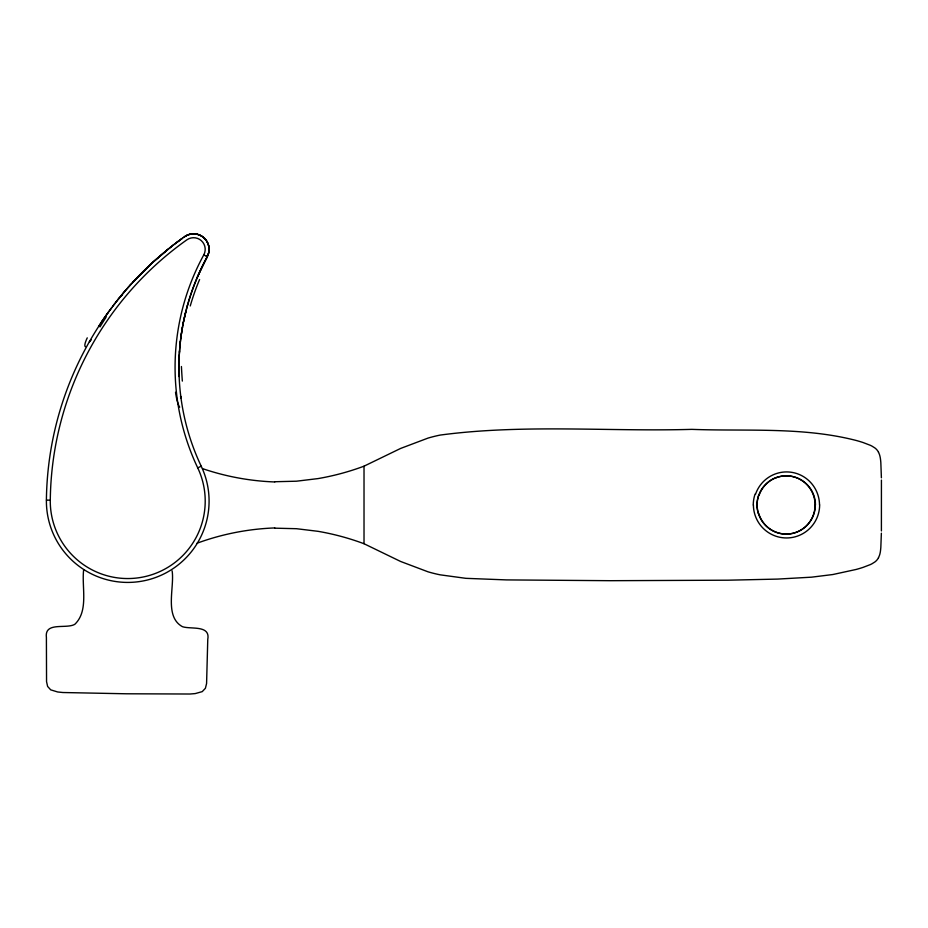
<?xml version="1.0" encoding="UTF-8"?>
<svg xmlns="http://www.w3.org/2000/svg" width="928" height="928" viewBox="0 0 928 928"><rect width="100%" height="100%" fill="white"/><g stroke="black" fill="none" stroke-linecap="round" stroke-linejoin="round"><path stroke-width="1.39" d="M178.953 366.954L178.953 368.254M178.953 366.804L178.953 366.05M178.953 366.409L178.953 367.534M178.953 366.084L178.965 365.33M178.965 365.365L178.988 363.15M178.976 363.915L179.023 361.688M881.403 530.944L881.426 480.089M881.368 533.206L880.834 547.323A64.392 64.392 0 0 1 880.533 550.408A27.248 27.248 0 0 1 879.814 554.294A21.216 21.216 0 0 1 879.373 555.64L878.468 557.716M179 362.454L179.034 360.957M179.034 360.992L179.058 360.226M179.058 360.261L179.081 359.496M179.081 359.53L179.104 358.765M179.104 358.8L179.197 356.607M172.121 570.824C174.684 587.262 164.059 616.563 182.375 626.644C190.507 629.567 210.575 624.672 207.768 639.415L206.584 683.518L205.401 688.286L202.234 691.627L195.216 693.587L189.985 694.016L126.44 693.784L62.907 692.52L57.675 691.975L50.715 689.852L47.618 686.442L46.551 681.639L46.4 637.524C44.3 621.366 66.132 629.323 74.797 624.324C88.949 610.856 81.536 587.088 83.648 569.792M179.197 356.642L179.266 355.18M179.266 355.215L179.951 345.854M179.44 352.35L179.533 350.923M179.951 345.9L180.02 345.135M180.02 345.181L180.09 344.416M180.09 344.462L180.16 343.685M180.16 343.731L180.403 341.504M180.229 343.012L180.357 341.864M180.392 341.55L180.763 338.476M180.751 338.523L181.064 336.168M181.053 336.214L181.61 332.398M181.169 335.402L181.273 334.625M181.389 333.883L181.494 333.14M181.598 332.456L181.726 331.656M181.714 331.714L181.842 330.913M181.83 330.96L182.862 325.009M182.213 328.674L182.468 327.213M182.851 325.067L183.002 324.278M182.99 324.336L183.141 323.547M183.129 323.605L183.628 321.1M183.268 322.874L183.384 322.283M183.524 321.633L187.468 305.196M183.767 320.45L185.635 312.202M186.818 307.586L187.131 306.426M196.771 278.412L207.188 256.731L206.515 256.186L207.188 256.731A230.643 230.643 0 0 0 201.225 466.204A81.339 81.339 0 0 1 145.151 580.534A81.339 81.339 0 0 1 46.4 500.122A327.538 327.538 0 0 1 184.637 236.663A15.498 15.498 0 0 1 207.188 256.731L203.789 254.875A11.623 11.623 0 0 0 186.876 239.83A323.605 323.605 0 0 0 50.286 500.169L46.423 500.122M89.378 341.748L89.993 340.68M98.89 326.099L100.746 323.269M100.711 323.304L101.43 322.225M101.222 322.55L103.924 318.548M101.918 321.506L106.105 315.416M104.307 317.979L105.038 316.935M105.363 316.46L107.59 313.316M106.5 314.847L108.367 312.226M108.332 312.272L109.875 310.172M109.84 310.219L111.012 308.618M110.977 308.676L111.778 307.597M112.508 306.623L114.515 303.99M114.48 304.036L115.548 302.656M115.919 302.18L116.545 301.38M116.383 301.6L118.726 298.654M118.25 299.245L119.155 298.108M119.109 298.166L119.596 297.575M119.55 297.621L122.705 293.793M122.658 293.851L123.621 292.714M123.111 293.306L124.074 292.169M124.027 292.227L125.234 290.812M124.48 291.694L128.296 287.286M128.25 287.344L129.085 286.392M129.038 286.45L131.474 283.736M129.827 285.569L130.628 284.676M131.428 283.794L153.34 261.835M133.04 282.031L133.841 281.161M134.664 280.279L151.542 263.494M152.053 263.018L168.293 249.017M153.862 261.371L171.494 246.477M169.824 247.799L173.107 245.212M173.037 245.27L174.731 243.96M174.661 244.018L182.549 238.16M176.355 242.718L181.714 238.763M183.779 237.266L184.637 236.663A15.498 15.474 44.1 0 1 207.188 256.731A15.498 15.474 24 0 0 184.626 236.652M274.792 481.736L296.461 481.203L317.991 478.593A255.072 255.072 0 0 0 364.008 466.181L400.606 448.444L428.075 438.074A146.659 146.659 0 0 1 440.139 435.081C523.392 423.945 608.095 431.752 691.847 429.362C746.483 431.404 802.534 426.683 856.045 440.429A136.776 136.776 0 0 1 863.075 442.528L870.197 445.254A35.821 35.821 0 0 1 871.972 446.124L874.849 447.922A12.841 12.841 0 0 1 878.503 452.18M50.274 500.169A77.465 77.465 0 0 0 144.327 576.752A77.465 77.465 0 0 0 197.722 467.863L201.214 466.216M274.792 528.171L296.461 528.705L317.991 531.315A255.072 255.072 0 0 1 364.008 543.727L400.606 561.463L428.075 571.834A146.659 146.659 0 0 0 440.139 574.826L465.868 578.33L506.514 579.907L610.485 580.696L728.004 580.197L777.71 579.084L811.559 577.17L832.857 574.525L856.045 569.479A136.776 136.776 0 0 0 863.075 567.379L870.197 564.653A35.821 35.821 0 0 0 871.972 563.783L874.849 561.985A12.841 12.841 0 0 0 878.503 557.728M878.468 452.191L879.373 454.268A21.216 21.216 0 0 1 879.79 455.613A27.248 27.248 0 0 1 880.521 459.499A64.392 64.392 0 0 1 880.834 462.585L881.391 477.827M180.496 396.244L180.995 397.996L180.798 396.418M178.953 369.124L179.139 376.548M179.069 374.599L179.104 375.562M178.965 369.332L178.953 368.045M364.02 466.216L364.02 543.692M759.011 495.494A29.209 28.838 89 0 1 815.109 504.948A29.209 28.838 -89 0 1 758.64 513.265M815.352 504.948A29.197 29.116 89.9 0 1 786.248 534.087A29.197 29.116 89.9 0 1 757.132 504.96M758.269 513.381A29.128 29.116 -74.7 0 1 757.028 504.948A29.128 29.116 74.7 0 1 758.64 495.355M755.531 494.218A33.246 32.909 89 0 1 819.517 504.948M819.656 504.936A33.199 33.13 89.9 0 1 786.538 537.962A33.199 33.13 89.9 0 1 753.397 504.96M753.258 504.96A33.037 33.025 74.6 0 1 755.102 494.067M776.376 477.595A29.22 29.151 -75.5 0 1 815.457 504.948M757.074 504.948A29.162 29.07 -89.9 0 1 770.658 480.286A29.278 29.22 -79.2 0 1 776.342 477.502M197.049 543.216A252.439 252.439 0 0 1 274.781 527.939M274.781 481.957A252.439 252.439 0 0 1 202.501 468.617M187.607 305.231A227.221 220.968 -45.5 0 1 207.338 256.812M197.722 467.863A234.517 234.517 0 0 1 203.789 254.875M182.34 381.095A61.341 4.976 88.6 0 1 181.424 366.514M190.252 305.973A228.439 219.843 -50.5 0 1 199.59 279.525M179.696 407.16A61.747 11.345 -86.8 0 1 175.531 392.254M89.598 341.84A4.246 4.246 0 0 1 91.396 339.81M85.341 346.701A51.632 7.285 -52.4 0 1 87.255 337.85M99.98 326.911A51.481 1.717 -57.1 0 1 106.105 317.121M120.86 296.496A102.498 28.988 -46.3 0 1 122.183 294.884"/></g></svg>
